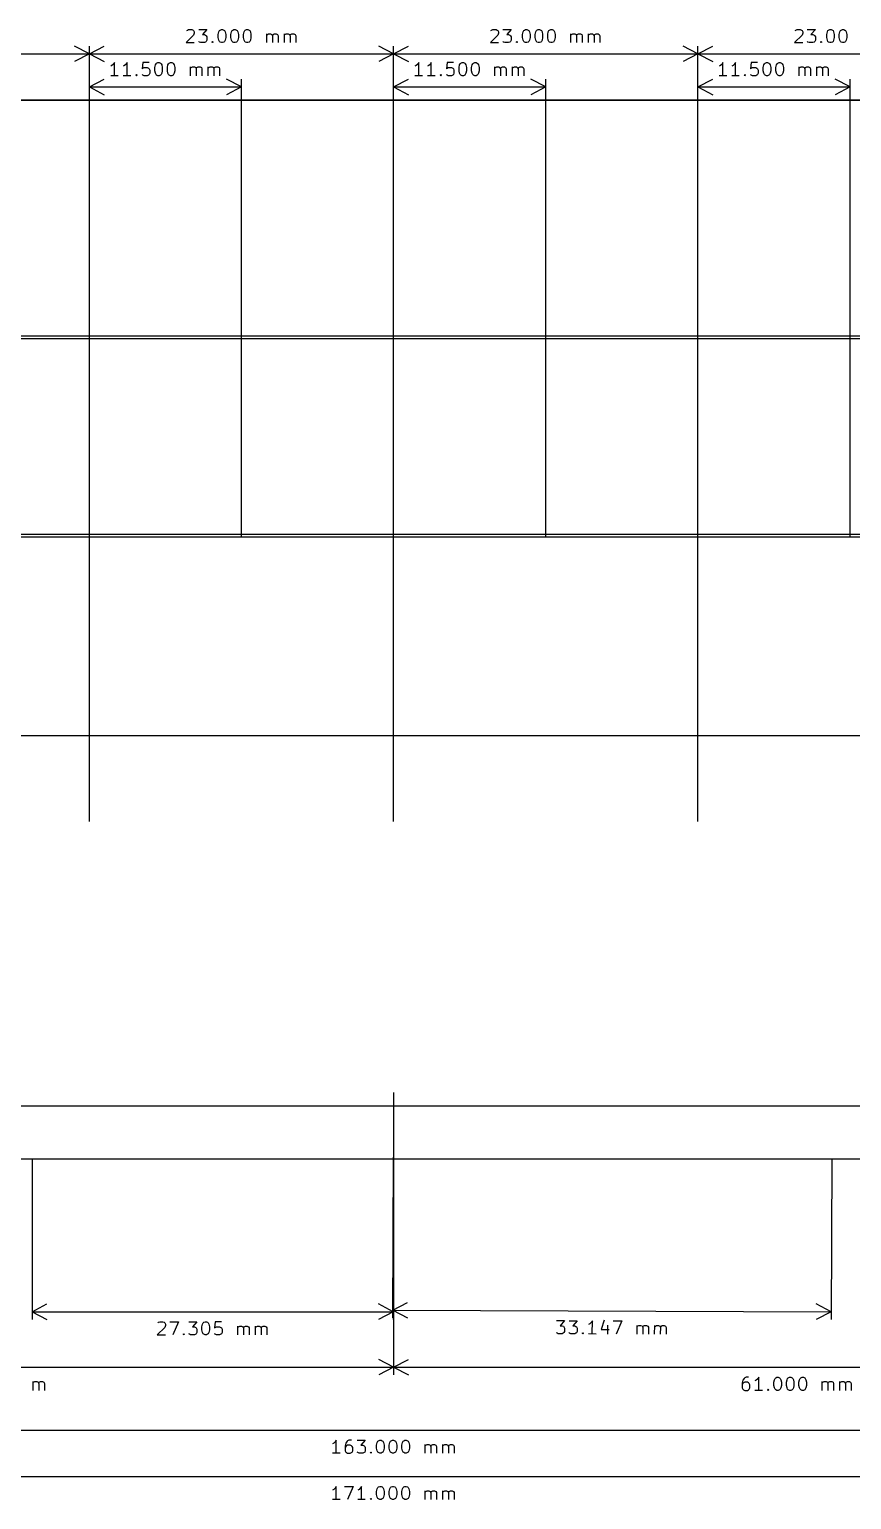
# Model space of a CAD drawing. Extents: x 41 to 238, y 54 to 165.
# Drawn here: x 118 to 180.1, y 54.3 to 165.4 of the extents above; entities that cross this region are included whole.
import ezdxf

# ---------------------------------------------------------------- set-up
doc = ezdxf.new("R2010")
doc.units = 0
doc.layers.get('0').update_dxf_attribs({"linetype": 'CONTINUOUS'})

msp = doc.modelspace()

# ---------------------------------------------------------------- linework, layer by layer
at = {"color": 7}
for points in [[(129.856673, 165.259852), (129.904905, 165.306706), (129.999989, 165.354937), (130.23839, 165.354937), (130.333474, 165.306706), (130.380328, 165.259852), (130.428559, 165.164768), (130.428559, 165.069683), (130.380328, 164.926367), (129.80982, 164.354481), (130.428559, 164.354481)], [(130.762044, 165.354937), (131.380783, 165.354937), (131.047298, 164.97322), (131.190614, 164.97322), (131.285699, 164.926367), (131.332552, 164.878136), (131.380783, 164.783051), (131.380783, 164.544651), (131.332552, 164.449566), (131.285699, 164.402713), (131.190614, 164.354481), (130.90536, 164.354481), (130.808898, 164.402713), (130.762044, 164.449566)], [(131.809353, 164.449566), (131.857585, 164.402713), (131.809353, 164.354481), (131.7625, 164.402713), (131.809353, 164.449566), (131.809353, 164.354481)], [(135.904883, 164.354481), (135.904883, 165.021452)], [(135.904883, 164.926367), (135.953114, 164.97322), (136.048199, 165.021452), (136.190137, 165.021452), (136.285221, 164.97322), (136.333453, 164.878136), (136.333453, 164.354481)], [(136.333453, 164.878136), (136.380306, 164.97322), (136.476769, 165.021452), (136.618707, 165.021452), (136.713791, 164.97322), (136.762023, 164.878136), (136.762023, 164.354481)], [(137.237446, 164.354481), (137.237446, 165.021452)], [(137.237446, 164.926367), (137.285677, 164.97322), (137.380762, 165.021452), (137.524078, 165.021452), (137.619162, 164.97322), (137.667394, 164.878136), (137.667394, 164.354481)], [(137.667394, 164.878136), (137.714247, 164.97322), (137.809332, 165.021452), (137.952648, 165.021452), (138.047732, 164.97322), (138.094586, 164.878136), (138.094586, 164.354481)], [(152.857509, 165.259852), (152.904362, 165.306706), (152.999447, 165.354937), (153.237847, 165.354937), (153.332932, 165.306706), (153.381163, 165.259852), (153.428016, 165.164768), (153.428016, 165.069683), (153.381163, 164.926367), (152.809277, 164.354481), (153.428016, 164.354481)], [(153.761502, 165.354937), (154.381619, 165.354937), (154.048134, 164.97322), (154.190072, 164.97322), (154.285156, 164.926367), (154.333388, 164.878136), (154.381619, 164.783051), (154.381619, 164.544651), (154.333388, 164.449566), (154.285156, 164.402713), (154.190072, 164.354481), (153.904818, 164.354481), (153.809733, 164.402713), (153.761502, 164.449566)], [(154.808811, 164.449566), (154.857042, 164.402713), (154.808811, 164.354481), (154.761957, 164.402713), (154.808811, 164.449566), (154.808811, 164.354481)], [(158.90434, 164.354481), (158.90434, 165.021452)], [(158.90434, 164.926367), (158.952572, 164.97322), (159.047656, 165.021452), (159.190972, 165.021452), (159.286057, 164.97322), (159.33291, 164.878136), (159.33291, 164.354481)], [(159.33291, 164.878136), (159.381141, 164.97322), (159.476226, 165.021452), (159.619542, 165.021452), (159.714627, 164.97322), (159.76148, 164.878136), (159.76148, 164.354481)], [(160.238281, 164.354481), (160.238281, 165.021452)], [(160.238281, 164.926367), (160.285135, 164.97322), (160.381597, 165.021452), (160.523535, 165.021452), (160.61862, 164.97322), (160.666851, 164.878136), (160.666851, 164.354481)], [(160.666851, 164.878136), (160.713704, 164.97322), (160.808789, 165.021452), (160.952105, 165.021452), (161.04719, 164.97322), (161.095421, 164.878136), (161.095421, 164.354481)], [(175.856966, 165.259852), (175.905197, 165.306706), (176.000282, 165.354937), (176.238683, 165.354937), (176.333767, 165.306706), (176.380621, 165.259852), (176.428852, 165.164768), (176.428852, 165.069683), (176.380621, 164.926367), (175.808735, 164.354481), (176.428852, 164.354481)], [(176.762337, 165.354937), (177.381076, 165.354937), (177.047591, 164.97322), (177.190907, 164.97322), (177.285992, 164.926367), (177.332845, 164.878136), (177.381076, 164.783051), (177.381076, 164.544651), (177.332845, 164.449566), (177.285992, 164.402713), (177.190907, 164.354481), (176.904275, 164.354481), (176.809191, 164.402713), (176.762337, 164.449566)], [(177.809646, 164.449566), (177.8565, 164.402713), (177.809646, 164.354481), (177.761415, 164.402713), (177.809646, 164.449566), (177.809646, 164.354481)], [(99.49987, 163.506988), (122.499327, 163.506988)], [(122.499327, 163.506988), (121.37347, 164.094032)], [(122.499327, 163.506988), (121.37347, 162.921322)], [(122.499327, 105.506738), (122.499327, 164.094032)], [(122.499327, 163.506988), (123.626563, 164.094032)], [(122.499327, 105.506738), (122.499327, 164.094032)], [(122.499327, 163.506988), (145.500163, 163.506988)], [(122.499327, 163.506988), (123.626563, 162.921322)], [(145.500163, 163.506988), (144.372928, 164.094032)], [(145.500163, 163.506988), (144.372928, 162.921322)], [(145.500163, 105.506738), (145.500163, 164.094032)], [(145.500163, 163.506988), (146.62602, 164.094032)], [(145.500163, 105.506738), (145.500163, 164.094032)], [(145.500163, 163.506988), (168.49962, 163.506988)], [(145.500163, 163.506988), (146.62602, 162.921322)], [(168.49962, 163.506988), (167.373763, 164.094032)], [(168.49962, 163.506988), (167.373763, 162.921322)], [(168.49962, 105.506738), (168.49962, 164.094032)], [(168.49962, 163.506988), (169.626855, 164.094032)], [(168.49962, 105.506738), (168.49962, 164.094032)], [(168.49962, 163.506988), (191.500456, 163.506988)], [(168.49962, 163.506988), (169.626855, 162.921322)], [(124.392752, 161.85472), (124.392752, 162.855176), (124.297667, 162.71186), (124.202582, 162.616775), (124.107498, 162.568544)], [(125.344976, 161.85472), (125.344976, 162.855176), (125.249891, 162.71186), (125.154807, 162.616775), (125.059722, 162.568544)], [(127.012402, 162.855176), (126.535601, 162.855176), (126.488748, 162.378375), (126.535601, 162.426606), (126.630686, 162.473459), (126.869086, 162.473459), (126.964171, 162.426606), (127.012402, 162.378375), (127.059256, 162.28329), (127.059256, 162.044889), (127.012402, 161.949805), (126.964171, 161.902951), (126.869086, 161.85472), (126.630686, 161.85472), (126.535601, 161.902951), (126.488748, 161.949805)], [(130.154329, 161.85472), (130.154329, 162.521691)], [(130.154329, 162.426606), (130.202561, 162.473459), (130.297645, 162.521691), (130.440961, 162.521691), (130.536046, 162.473459), (130.582899, 162.378375), (130.582899, 161.85472)], [(130.582899, 162.378375), (130.631131, 162.473459), (130.726215, 162.521691), (130.869531, 162.521691), (130.964616, 162.473459), (131.011469, 162.378375), (131.011469, 161.85472)], [(131.48827, 161.85472), (131.48827, 162.521691)], [(131.48827, 162.426606), (131.535124, 162.473459), (131.631586, 162.521691), (131.773524, 162.521691), (131.868609, 162.473459), (131.91684, 162.378375), (131.91684, 161.85472)], [(131.91684, 162.378375), (131.963694, 162.473459), (132.058778, 162.521691), (132.202094, 162.521691), (132.297179, 162.473459), (132.34541, 162.378375), (132.34541, 161.85472)], [(147.392209, 161.85472), (147.392209, 162.855176), (147.297125, 162.71186), (147.20204, 162.616775), (147.106955, 162.568544)], [(148.345812, 161.85472), (148.345812, 162.855176), (148.249349, 162.71186), (148.154264, 162.616775), (148.05918, 162.568544)], [(150.01186, 162.855176), (149.535059, 162.855176), (149.488205, 162.378375), (149.535059, 162.426606), (149.631521, 162.473459), (149.868544, 162.473459), (149.965007, 162.426606), (150.01186, 162.378375), (150.060091, 162.28329), (150.060091, 162.044889), (150.01186, 161.949805), (149.965007, 161.902951), (149.868544, 161.85472), (149.631521, 161.85472), (149.535059, 161.902951), (149.488205, 161.949805)], [(153.155165, 161.85472), (153.155165, 162.521691)], [(153.155165, 162.426606), (153.202018, 162.473459), (153.297103, 162.521691), (153.440419, 162.521691), (153.535503, 162.473459), (153.583735, 162.378375), (153.583735, 161.85472)], [(153.583735, 162.378375), (153.630588, 162.473459), (153.725673, 162.521691), (153.868989, 162.521691), (153.964073, 162.473459), (154.012305, 162.378375), (154.012305, 161.85472)], [(154.487728, 161.85472), (154.487728, 162.521691)], [(154.487728, 162.426606), (154.535959, 162.473459), (154.631044, 162.521691), (154.77436, 162.521691), (154.869444, 162.473459), (154.916298, 162.378375), (154.916298, 161.85472)], [(154.916298, 162.378375), (154.964529, 162.473459), (155.059614, 162.521691), (155.20293, 162.521691), (155.298014, 162.473459), (155.344868, 162.378375), (155.344868, 161.85472)], [(170.393045, 161.85472), (170.393045, 162.855176), (170.29796, 162.71186), (170.202875, 162.616775), (170.107791, 162.568544)], [(171.345269, 161.85472), (171.345269, 162.855176), (171.250184, 162.71186), (171.1551, 162.616775), (171.060015, 162.568544)], [(173.011317, 162.855176), (172.535894, 162.855176), (172.487663, 162.378375), (172.535894, 162.426606), (172.630979, 162.473459), (172.869379, 162.473459), (172.964464, 162.426606), (173.011317, 162.378375), (173.059549, 162.28329), (173.059549, 162.044889), (173.011317, 161.949805), (172.964464, 161.902951), (172.869379, 161.85472), (172.630979, 161.85472), (172.535894, 161.902951), (172.487663, 161.949805)], [(176.154622, 161.85472), (176.154622, 162.521691)], [(176.154622, 162.426606), (176.202854, 162.473459), (176.297938, 162.521691), (176.441254, 162.521691), (176.534961, 162.473459), (176.583192, 162.378375), (176.583192, 161.85472)], [(176.583192, 162.378375), (176.631424, 162.473459), (176.726508, 162.521691), (176.868446, 162.521691), (176.964909, 162.473459), (177.011762, 162.378375), (177.011762, 161.85472)], [(177.488563, 161.85472), (177.488563, 162.521691)], [(177.488563, 162.426606), (177.535417, 162.473459), (177.630501, 162.521691), (177.773817, 162.521691), (177.868902, 162.473459), (177.917133, 162.378375), (177.917133, 161.85472)], [(177.917133, 162.378375), (177.963987, 162.473459), (178.059071, 162.521691), (178.202387, 162.521691), (178.297472, 162.473459), (178.345703, 162.378375), (178.345703, 161.85472)], [(122.499327, 127.00689), (122.499327, 161.592893)], [(122.499327, 161.007227), (123.626563, 161.592893)], [(124.678006, 161.85472), (124.107498, 161.85472)], [(125.631608, 161.85472), (125.059722, 161.85472)], [(126.0588, 161.949805), (126.107031, 161.902951), (126.0588, 161.85472), (126.011947, 161.902951), (126.0588, 161.949805), (126.0588, 161.85472)], [(134.000434, 161.007227), (132.873199, 161.592893)], [(134.000434, 127.00689), (134.000434, 161.592893)], [(145.500163, 127.00689), (145.500163, 161.592893)], [(145.500163, 161.007227), (146.62602, 161.592893)], [(147.678841, 161.85472), (147.106955, 161.85472)], [(148.631066, 161.85472), (148.05918, 161.85472)], [(149.059635, 161.949805), (149.106489, 161.902951), (149.059635, 161.85472), (149.011404, 161.902951), (149.059635, 161.949805), (149.059635, 161.85472)], [(156.999891, 161.007227), (155.874034, 161.592893)], [(156.999891, 127.00689), (156.999891, 161.592893)], [(168.49962, 127.00689), (168.49962, 161.592893)], [(168.49962, 161.007227), (169.626855, 161.592893)], [(170.678299, 161.85472), (170.107791, 161.85472)], [(171.630523, 161.85472), (171.060015, 161.85472)], [(172.059093, 161.949805), (172.107324, 161.902951), (172.059093, 161.85472), (172.01224, 161.902951), (172.059093, 161.949805), (172.059093, 161.85472)], [(179.999349, 161.007227), (178.873492, 161.592893)], [(179.999349, 127.00689), (179.999349, 161.592893)], [(222.000575, 160.006771), (68.99975, 160.006771)], [(77.999718, 160.006771), (237.085959, 160.006771)], [(122.499327, 161.007227), (134.000434, 161.007227)], [(122.499327, 161.007227), (123.626563, 160.420182)], [(134.000434, 161.007227), (132.873199, 160.420182)], [(145.500163, 161.007227), (156.999891, 161.007227)], [(145.500163, 161.007227), (146.62602, 160.420182)], [(156.999891, 161.007227), (155.874034, 160.420182)], [(168.49962, 161.007227), (179.999349, 161.007227)], [(168.49962, 161.007227), (169.626855, 160.420182)], [(179.999349, 161.007227), (178.873492, 160.420182)], [(64.700271, 142.206651), (235.786469, 142.206651)], [(77.999718, 142.006836), (237.085959, 142.006836)], [(64.700271, 127.206706), (235.786469, 127.206706)], [(76.500412, 127.00689), (237.085959, 127.00689)], [(74.999729, 112.006944), (237.085959, 112.006944)], [(76.500412, 112.006944), (237.085959, 112.006944)], [(145.500163, 85.007042), (145.500163, 63.672255)], [(145.500163, 85.007042), (145.500163, 63.672255)], [(74.999729, 84.006586), (237.085959, 84.006586)], [(59.999783, 80.00752), (231.000543, 80.00752)], [(118.165397, 80.00752), (118.165397, 67.864247)], [(145.471224, 80.134299), (145.424371, 67.992405)], [(145.471224, 80.00752), (145.471224, 67.864247)], [(178.618555, 80.00752), (178.571701, 67.865625)], [(118.165397, 68.449913), (119.292632, 69.036957)], [(145.471224, 68.449913), (144.343989, 69.036957)], [(145.427127, 68.579449), (146.55574, 69.160981)], [(178.573079, 68.452669), (177.449978, 69.04247)], [(118.165397, 68.449913), (145.471224, 68.449913)], [(118.165397, 68.449913), (119.292632, 67.864247)], [(145.471224, 68.449913), (144.343989, 67.864247)], [(145.427127, 68.579449), (178.573079, 68.452669)], [(145.427127, 68.579449), (146.550228, 67.98827)], [(157.807422, 67.778809), (158.426161, 67.777431), (158.091298, 67.397092), (158.234614, 67.397092), (158.329698, 67.348861), (158.376552, 67.300629), (158.423405, 67.205545), (158.423405, 66.967144), (158.375174, 66.872059), (158.326942, 66.825206), (158.231858, 66.778353), (157.945226, 66.778353), (157.851519, 66.826584), (157.803288, 66.874816)], [(158.759646, 67.776053), (159.378385, 67.773296), (159.043522, 67.394336), (159.186838, 67.392958), (159.281923, 67.344727), (159.328776, 67.297873), (159.375629, 67.201411), (159.375629, 66.964388), (159.327398, 66.869303), (159.279167, 66.821072), (159.184082, 66.774219), (158.898828, 66.775597), (158.803743, 66.823828), (158.755512, 66.870681)], [(161.42615, 67.81326), (161.184993, 67.099436), (161.803733, 67.098058)], [(178.573079, 68.452669), (177.444466, 67.869759)], [(127.675239, 67.60242), (127.72347, 67.650651), (127.818555, 67.697504), (128.056955, 67.697504), (128.15204, 67.650651), (128.198893, 67.60242), (128.247125, 67.507335), (128.247125, 67.41225), (128.198893, 67.268934), (127.628385, 66.698427), (128.247125, 66.698427)], [(128.58061, 67.697504), (129.24758, 67.697504), (128.81901, 66.698427)], [(129.627919, 66.793511), (129.67615, 66.74528), (129.627919, 66.698427), (129.581066, 66.74528), (129.627919, 66.793511), (129.627919, 66.698427)], [(130.008257, 67.697504), (130.628375, 67.697504), (130.294889, 67.317166), (130.438205, 67.317166), (130.53329, 67.268934), (130.580143, 67.222081), (130.628375, 67.126997), (130.628375, 66.888596), (130.580143, 66.793511), (130.53329, 66.74528), (130.438205, 66.698427), (130.151573, 66.698427), (130.056489, 66.74528), (130.008257, 66.793511)], [(132.484592, 67.697504), (132.009169, 67.697504), (131.960938, 67.222081), (132.009169, 67.268934), (132.104253, 67.317166), (132.342654, 67.317166), (132.437739, 67.268934), (132.484592, 67.222081), (132.532823, 67.126997), (132.532823, 66.888596), (132.484592, 66.793511), (132.437739, 66.74528), (132.342654, 66.698427), (132.104253, 66.698427), (132.009169, 66.74528), (131.960938, 66.793511)], [(133.723448, 66.698427), (133.723448, 67.364019)], [(133.723448, 67.268934), (133.770302, 67.317166), (133.866764, 67.364019), (134.008702, 67.364019), (134.103787, 67.317166), (134.152018, 67.222081), (134.152018, 66.698427)], [(134.152018, 67.222081), (134.198872, 67.317166), (134.293956, 67.364019), (134.437272, 67.364019), (134.532357, 67.317166), (134.580588, 67.222081), (134.580588, 66.698427)], [(135.056011, 66.698427), (135.056011, 67.364019)], [(135.056011, 67.268934), (135.104243, 67.317166), (135.199327, 67.364019), (135.342643, 67.364019), (135.437728, 67.317166), (135.484581, 67.222081), (135.484581, 66.698427)], [(135.484581, 67.222081), (135.532813, 67.317166), (135.627897, 67.364019), (135.771213, 67.364019), (135.866298, 67.317166), (135.913151, 67.222081), (135.913151, 66.698427)], [(159.802821, 66.866547), (159.851053, 66.819694), (159.802821, 66.771463), (159.755968, 66.819694), (159.802821, 66.866547), (159.802821, 66.771463)], [(160.803277, 66.767329), (160.231391, 66.770085)], [(160.516645, 66.768707), (160.520779, 67.769162), (160.425694, 67.625846), (160.329232, 67.53214), (160.234147, 67.483908)], [(161.663173, 67.431543), (161.660417, 66.764572)], [(162.093121, 67.76365), (162.758713, 67.760894), (162.327387, 66.761816)], [(163.898351, 66.756304), (163.901107, 67.423275)], [(163.899729, 67.32819), (163.94796, 67.375043), (164.043045, 67.421897), (164.186361, 67.421897), (164.281445, 67.373665), (164.328299, 67.278581), (164.326921, 66.754926)], [(164.328299, 67.278581), (164.37653, 67.373665), (164.472993, 67.420519), (164.614931, 67.420519), (164.710015, 67.372287), (164.756868, 67.277203), (164.75549, 66.753548)], [(165.230914, 66.750792), (165.23367, 67.417763)], [(165.23367, 67.322678), (165.281901, 67.369531), (165.376986, 67.417763), (165.520302, 67.416385), (165.615386, 67.368153), (165.66224, 67.273069), (165.659484, 66.749414)], [(165.66224, 67.273069), (165.710471, 67.368153), (165.805556, 67.415007), (165.948872, 67.415007), (166.043956, 67.366775), (166.090809, 67.271691), (166.089431, 66.748036)], [(145.500163, 64.259299), (144.372928, 64.846343)], [(145.500163, 64.259299), (146.62602, 64.846343)], [(84.499924, 64.259299), (145.500163, 64.259299)], [(145.500163, 64.259299), (144.372928, 63.672255)], [(145.500163, 64.259299), (206.500401, 64.259299)], [(145.500163, 64.259299), (146.62602, 63.672255)], [(172.333322, 63.50689), (172.143153, 63.50689), (172.048069, 63.458659), (171.999837, 63.411806), (171.904753, 63.26849), (171.856521, 63.07832), (171.856521, 62.697982), (171.904753, 62.601519), (171.952984, 62.554666), (172.048069, 62.506434), (172.238238, 62.506434), (172.333322, 62.554666), (172.381554, 62.601519), (172.428407, 62.697982), (172.428407, 62.935004), (172.381554, 63.030089), (172.333322, 63.07832), (172.238238, 63.125174), (172.048069, 63.125174), (171.952984, 63.07832), (171.904753, 63.030089), (171.856521, 62.935004)], [(173.095378, 62.506434), (173.095378, 63.50689), (173.000293, 63.363574), (172.905208, 63.26849), (172.808746, 63.221636)], [(118.238433, 62.506434), (118.238433, 63.173405)], [(118.238433, 63.07832), (118.285286, 63.125174), (118.380371, 63.173405), (118.523687, 63.173405), (118.618772, 63.125174), (118.667003, 63.030089), (118.667003, 62.506434)], [(118.667003, 63.030089), (118.713856, 63.125174), (118.808941, 63.173405), (118.952257, 63.173405), (119.047342, 63.125174), (119.095573, 63.030089), (119.095573, 62.506434)], [(173.380632, 62.506434), (172.808746, 62.506434)], [(173.809201, 62.601519), (173.857433, 62.554666), (173.809201, 62.506434), (173.762348, 62.554666), (173.809201, 62.601519), (173.809201, 62.506434)], [(177.904731, 62.506434), (177.904731, 63.173405)], [(177.904731, 63.07832), (177.952962, 63.125174), (178.048047, 63.173405), (178.189985, 63.173405), (178.285069, 63.125174), (178.333301, 63.030089), (178.333301, 62.506434)], [(178.333301, 63.030089), (178.381532, 63.125174), (178.476617, 63.173405), (178.618555, 63.173405), (178.715017, 63.125174), (178.761871, 63.030089), (178.761871, 62.506434)], [(179.238672, 62.506434), (179.238672, 63.173405)], [(179.238672, 63.07832), (179.285525, 63.125174), (179.38061, 63.173405), (179.523926, 63.173405), (179.61901, 63.125174), (179.667242, 63.030089), (179.667242, 62.506434)], [(179.667242, 63.030089), (179.714095, 63.125174), (179.80918, 63.173405), (179.952496, 63.173405), (180.04758, 63.125174), (180.095812, 63.030089), (180.095812, 62.506434)], [(64.000228, 59.506445), (227.000098, 59.506445)], [(141.166233, 57.754959), (141.166233, 58.755414), (141.071148, 58.612099), (140.976063, 58.517014), (140.880979, 58.468783)], [(142.310004, 58.755414), (142.118457, 58.755414), (142.023372, 58.707183), (141.976519, 58.658952), (141.881434, 58.517014), (141.833203, 58.326845), (141.833203, 57.945128), (141.881434, 57.850043), (141.928288, 57.80319), (142.023372, 57.754959), (142.21492, 57.754959), (142.310004, 57.80319), (142.356858, 57.850043), (142.405089, 57.945128), (142.405089, 58.183529), (142.356858, 58.278613), (142.310004, 58.326845), (142.21492, 58.373698), (142.023372, 58.373698), (141.928288, 58.326845), (141.881434, 58.278613), (141.833203, 58.183529)], [(142.738574, 58.755414), (143.357313, 58.755414), (143.023828, 58.373698), (143.167144, 58.373698), (143.262229, 58.326845), (143.309082, 58.278613), (143.357313, 58.183529), (143.357313, 57.945128), (143.309082, 57.850043), (143.262229, 57.80319), (143.167144, 57.754959), (142.880512, 57.754959), (142.785428, 57.80319), (142.738574, 57.850043)], [(143.785883, 57.850043), (143.832737, 57.80319), (143.785883, 57.754959), (143.737652, 57.80319), (143.785883, 57.850043), (143.785883, 57.754959)], [(147.881413, 57.754959), (147.881413, 58.421929)], [(147.881413, 58.326845), (147.928266, 58.373698), (148.023351, 58.421929), (148.166667, 58.421929), (148.261751, 58.373698), (148.309983, 58.278613), (148.309983, 57.754959)], [(148.309983, 58.278613), (148.356836, 58.373698), (148.451921, 58.421929), (148.595237, 58.421929), (148.690321, 58.373698), (148.738553, 58.278613), (148.738553, 57.754959)], [(149.213976, 57.754959), (149.213976, 58.421929)], [(149.213976, 58.326845), (149.262207, 58.373698), (149.357292, 58.421929), (149.500608, 58.421929), (149.595692, 58.373698), (149.642546, 58.278613), (149.642546, 57.754959)], [(149.642546, 58.278613), (149.690777, 58.373698), (149.785862, 58.421929), (149.929178, 58.421929), (150.024262, 58.373698), (150.071115, 58.278613), (150.071115, 57.754959)], [(141.452865, 57.754959), (140.880979, 57.754959)], [(59.999783, 56.007606), (231.000543, 56.007606)], [(141.166233, 54.254742), (141.166233, 55.255197), (141.071148, 55.111882), (140.976063, 55.016797), (140.880979, 54.968566)], [(141.784972, 55.255197), (142.451942, 55.255197), (142.023372, 54.254742)], [(143.070681, 54.254742), (143.070681, 55.255197), (142.975597, 55.111882), (142.880512, 55.016797), (142.785428, 54.968566)], [(147.881413, 54.254742), (147.881413, 54.921712)], [(147.881413, 54.826628), (147.928266, 54.873481), (148.023351, 54.921712), (148.166667, 54.921712), (148.261751, 54.873481), (148.309983, 54.778396), (148.309983, 54.254742)], [(148.309983, 54.778396), (148.356836, 54.873481), (148.451921, 54.921712), (148.595237, 54.921712), (148.690321, 54.873481), (148.738553, 54.778396), (148.738553, 54.254742)], [(149.213976, 54.254742), (149.213976, 54.921712)], [(149.213976, 54.826628), (149.262207, 54.873481), (149.357292, 54.921712), (149.500608, 54.921712), (149.595692, 54.873481), (149.642546, 54.778396), (149.642546, 54.254742)], [(149.642546, 54.778396), (149.690777, 54.873481), (149.785862, 54.921712), (149.929178, 54.921712), (150.024262, 54.873481), (150.071115, 54.778396), (150.071115, 54.254742)], [(141.452865, 54.254742), (140.880979, 54.254742)], [(143.357313, 54.254742), (142.785428, 54.254742)], [(143.785883, 54.349826), (143.832737, 54.302973), (143.785883, 54.254742), (143.737652, 54.302973), (143.785883, 54.349826), (143.785883, 54.254742)]]:
    msp.add_lwpolyline(points, dxfattribs=at)
for points in [[(132.476324, 165.354937), (132.571408, 165.354937), (132.666493, 165.306706), (132.714724, 165.259852), (132.761578, 165.164768), (132.809809, 164.97322), (132.809809, 164.736198), (132.761578, 164.544651), (132.714724, 164.449566), (132.666493, 164.402713), (132.571408, 164.354481), (132.476324, 164.354481), (132.381239, 164.402713), (132.333008, 164.449566), (132.286155, 164.544651), (132.237923, 164.736198), (132.237923, 164.97322), (132.286155, 165.164768), (132.333008, 165.259852), (132.381239, 165.306706)], [(133.428548, 165.354937), (133.523633, 165.354937), (133.618717, 165.306706), (133.666949, 165.259852), (133.713802, 165.164768), (133.762033, 164.97322), (133.762033, 164.736198), (133.713802, 164.544651), (133.666949, 164.449566), (133.618717, 164.402713), (133.523633, 164.354481), (133.428548, 164.354481), (133.333464, 164.402713), (133.285232, 164.449566), (133.238379, 164.544651), (133.190148, 164.736198), (133.190148, 164.97322), (133.238379, 165.164768), (133.285232, 165.259852), (133.333464, 165.306706)], [(134.380773, 165.354937), (134.475857, 165.354937), (134.570942, 165.306706), (134.619173, 165.259852), (134.667405, 165.164768), (134.714258, 164.97322), (134.714258, 164.736198), (134.667405, 164.544651), (134.619173, 164.449566), (134.570942, 164.402713), (134.475857, 164.354481), (134.380773, 164.354481), (134.285688, 164.402713), (134.237457, 164.449566), (134.190603, 164.544651), (134.142372, 164.736198), (134.142372, 164.97322), (134.190603, 165.164768), (134.237457, 165.259852), (134.285688, 165.306706)], [(155.475781, 165.354937), (155.570866, 165.354937), (155.667329, 165.306706), (155.714182, 165.259852), (155.762413, 165.164768), (155.809266, 164.97322), (155.809266, 164.736198), (155.762413, 164.544651), (155.714182, 164.449566), (155.667329, 164.402713), (155.570866, 164.354481), (155.475781, 164.354481), (155.380697, 164.402713), (155.333843, 164.449566), (155.285612, 164.544651), (155.238759, 164.736198), (155.238759, 164.97322), (155.285612, 165.164768), (155.333843, 165.259852), (155.380697, 165.306706)], [(156.428006, 165.354937), (156.52309, 165.354937), (156.619553, 165.306706), (156.666406, 165.259852), (156.714638, 165.164768), (156.761491, 164.97322), (156.761491, 164.736198), (156.714638, 164.544651), (156.666406, 164.449566), (156.619553, 164.402713), (156.52309, 164.354481), (156.428006, 164.354481), (156.332921, 164.402713), (156.286068, 164.449566), (156.237836, 164.544651), (156.190983, 164.736198), (156.190983, 164.97322), (156.237836, 165.164768), (156.286068, 165.259852), (156.332921, 165.306706)], [(157.381608, 165.354937), (157.476693, 165.354937), (157.571777, 165.306706), (157.618631, 165.259852), (157.666862, 165.164768), (157.713715, 164.97322), (157.713715, 164.736198), (157.666862, 164.544651), (157.618631, 164.449566), (157.571777, 164.402713), (157.476693, 164.354481), (157.381608, 164.354481), (157.285145, 164.402713), (157.238292, 164.449566), (157.190061, 164.544651), (157.143207, 164.736198), (157.143207, 164.97322), (157.190061, 165.164768), (157.238292, 165.259852), (157.285145, 165.306706)], [(178.476617, 165.354937), (178.571701, 165.354937), (178.666786, 165.306706), (178.715017, 165.259852), (178.761871, 165.164768), (178.808724, 164.97322), (178.808724, 164.736198), (178.761871, 164.544651), (178.715017, 164.449566), (178.666786, 164.402713), (178.571701, 164.354481), (178.476617, 164.354481), (178.381532, 164.402713), (178.333301, 164.449566), (178.285069, 164.544651), (178.238216, 164.736198), (178.238216, 164.97322), (178.285069, 165.164768), (178.333301, 165.259852), (178.381532, 165.306706)], [(179.428841, 165.354937), (179.523926, 165.354937), (179.61901, 165.306706), (179.667242, 165.259852), (179.714095, 165.164768), (179.762326, 164.97322), (179.762326, 164.736198), (179.714095, 164.544651), (179.667242, 164.449566), (179.61901, 164.402713), (179.523926, 164.354481), (179.428841, 164.354481), (179.333757, 164.402713), (179.285525, 164.449566), (179.238672, 164.544651), (179.190441, 164.736198), (179.190441, 164.97322), (179.238672, 165.164768), (179.285525, 165.259852), (179.333757, 165.306706)], [(127.679373, 162.855176), (127.773079, 162.855176), (127.869542, 162.806944), (127.916395, 162.760091), (127.964627, 162.665007), (128.01148, 162.473459), (128.01148, 162.236437), (127.964627, 162.044889), (127.916395, 161.949805), (127.869542, 161.902951), (127.773079, 161.85472), (127.679373, 161.85472), (127.58291, 161.902951), (127.536057, 161.949805), (127.487826, 162.044889), (127.440972, 162.236437), (127.440972, 162.473459), (127.487826, 162.665007), (127.536057, 162.760091), (127.58291, 162.806944)], [(128.631597, 162.855176), (128.726682, 162.855176), (128.821766, 162.806944), (128.86862, 162.760091), (128.916851, 162.665007), (128.963704, 162.473459), (128.963704, 162.236437), (128.916851, 162.044889), (128.86862, 161.949805), (128.821766, 161.902951), (128.726682, 161.85472), (128.631597, 161.85472), (128.535135, 161.902951), (128.488281, 161.949805), (128.44005, 162.044889), (128.393197, 162.236437), (128.393197, 162.473459), (128.44005, 162.665007), (128.488281, 162.760091), (128.535135, 162.806944)], [(150.67883, 162.855176), (150.773915, 162.855176), (150.869, 162.806944), (150.917231, 162.760091), (150.964084, 162.665007), (151.012316, 162.473459), (151.012316, 162.236437), (150.964084, 162.044889), (150.917231, 161.949805), (150.869, 161.902951), (150.773915, 161.85472), (150.67883, 161.85472), (150.583746, 161.902951), (150.535514, 161.949805), (150.488661, 162.044889), (150.44043, 162.236437), (150.44043, 162.473459), (150.488661, 162.665007), (150.535514, 162.760091), (150.583746, 162.806944)], [(151.631055, 162.855176), (151.726139, 162.855176), (151.821224, 162.806944), (151.869455, 162.760091), (151.916309, 162.665007), (151.96454, 162.473459), (151.96454, 162.236437), (151.916309, 162.044889), (151.869455, 161.949805), (151.821224, 161.902951), (151.726139, 161.85472), (151.631055, 161.85472), (151.53597, 161.902951), (151.487739, 161.949805), (151.440885, 162.044889), (151.392654, 162.236437), (151.392654, 162.473459), (151.440885, 162.665007), (151.487739, 162.760091), (151.53597, 162.806944)], [(173.678288, 162.855176), (173.773372, 162.855176), (173.868457, 162.806944), (173.916688, 162.760091), (173.96492, 162.665007), (174.011773, 162.473459), (174.011773, 162.236437), (173.96492, 162.044889), (173.916688, 161.949805), (173.868457, 161.902951), (173.773372, 161.85472), (173.678288, 161.85472), (173.583203, 161.902951), (173.534972, 161.949805), (173.488118, 162.044889), (173.441265, 162.236437), (173.441265, 162.473459), (173.488118, 162.665007), (173.534972, 162.760091), (173.583203, 162.806944)], [(174.630512, 162.855176), (174.725597, 162.855176), (174.820681, 162.806944), (174.868913, 162.760091), (174.917144, 162.665007), (174.963997, 162.473459), (174.963997, 162.236437), (174.917144, 162.044889), (174.868913, 161.949805), (174.820681, 161.902951), (174.725597, 161.85472), (174.630512, 161.85472), (174.535428, 161.902951), (174.488574, 161.949805), (174.440343, 162.044889), (174.39349, 162.236437), (174.39349, 162.473459), (174.440343, 162.665007), (174.488574, 162.760091), (174.535428, 162.806944)], [(131.247114, 67.697504), (131.342198, 67.697504), (131.437283, 67.650651), (131.485514, 67.60242), (131.532368, 67.507335), (131.580599, 67.317166), (131.580599, 67.078765), (131.532368, 66.888596), (131.485514, 66.793511), (131.437283, 66.74528), (131.342198, 66.698427), (131.247114, 66.698427), (131.152029, 66.74528), (131.103798, 66.793511), (131.056944, 66.888596), (131.008713, 67.078765), (131.008713, 67.317166), (131.056944, 67.507335), (131.103798, 67.60242), (131.152029, 67.650651)], [(174.476172, 63.50689), (174.571257, 63.50689), (174.666341, 63.458659), (174.714572, 63.411806), (174.761426, 63.316721), (174.809657, 63.125174), (174.809657, 62.888151), (174.761426, 62.697982), (174.714572, 62.601519), (174.666341, 62.554666), (174.571257, 62.506434), (174.476172, 62.506434), (174.381087, 62.554666), (174.332856, 62.601519), (174.286003, 62.697982), (174.237771, 62.888151), (174.237771, 63.125174), (174.286003, 63.316721), (174.332856, 63.411806), (174.381087, 63.458659)], [(175.428396, 63.50689), (175.523481, 63.50689), (175.618566, 63.458659), (175.666797, 63.411806), (175.715028, 63.316721), (175.761882, 63.125174), (175.761882, 62.888151), (175.715028, 62.697982), (175.666797, 62.601519), (175.618566, 62.554666), (175.523481, 62.506434), (175.428396, 62.506434), (175.333312, 62.554666), (175.28508, 62.601519), (175.238227, 62.697982), (175.189996, 62.888151), (175.189996, 63.125174), (175.238227, 63.316721), (175.28508, 63.411806), (175.333312, 63.458659)], [(176.380621, 63.50689), (176.475705, 63.50689), (176.57079, 63.458659), (176.619021, 63.411806), (176.667253, 63.316721), (176.714106, 63.125174), (176.714106, 62.888151), (176.667253, 62.697982), (176.619021, 62.601519), (176.57079, 62.554666), (176.475705, 62.506434), (176.380621, 62.506434), (176.285536, 62.554666), (176.238683, 62.601519), (176.190451, 62.697982), (176.14222, 62.888151), (176.14222, 63.125174), (176.190451, 63.316721), (176.238683, 63.411806), (176.285536, 63.458659)], [(144.452854, 58.755414), (144.547938, 58.755414), (144.643023, 58.707183), (144.691254, 58.658952), (144.738108, 58.563867), (144.784961, 58.373698), (144.784961, 58.135297), (144.738108, 57.945128), (144.691254, 57.850043), (144.643023, 57.80319), (144.547938, 57.754959), (144.452854, 57.754959), (144.357769, 57.80319), (144.309538, 57.850043), (144.261306, 57.945128), (144.214453, 58.135297), (144.214453, 58.373698), (144.261306, 58.563867), (144.309538, 58.658952), (144.357769, 58.707183)], [(145.405078, 58.755414), (145.500163, 58.755414), (145.595247, 58.707183), (145.643479, 58.658952), (145.690332, 58.563867), (145.738563, 58.373698), (145.738563, 58.135297), (145.690332, 57.945128), (145.643479, 57.850043), (145.595247, 57.80319), (145.500163, 57.754959), (145.405078, 57.754959), (145.309993, 57.80319), (145.261762, 57.850043), (145.214909, 57.945128), (145.166678, 58.135297), (145.166678, 58.373698), (145.214909, 58.563867), (145.261762, 58.658952), (145.309993, 58.707183)], [(146.357303, 58.755414), (146.452387, 58.755414), (146.547472, 58.707183), (146.595703, 58.658952), (146.642556, 58.563867), (146.690788, 58.373698), (146.690788, 58.135297), (146.642556, 57.945128), (146.595703, 57.850043), (146.547472, 57.80319), (146.452387, 57.754959), (146.357303, 57.754959), (146.262218, 57.80319), (146.213987, 57.850043), (146.167133, 57.945128), (146.118902, 58.135297), (146.118902, 58.373698), (146.167133, 58.563867), (146.213987, 58.658952), (146.262218, 58.707183)], [(144.452854, 55.255197), (144.547938, 55.255197), (144.643023, 55.206966), (144.691254, 55.160113), (144.738108, 55.065028), (144.784961, 54.873481), (144.784961, 54.63508), (144.738108, 54.444911), (144.691254, 54.349826), (144.643023, 54.302973), (144.547938, 54.254742), (144.452854, 54.254742), (144.357769, 54.302973), (144.309538, 54.349826), (144.261306, 54.444911), (144.214453, 54.63508), (144.214453, 54.873481), (144.261306, 55.065028), (144.309538, 55.160113), (144.357769, 55.206966)], [(145.405078, 55.255197), (145.500163, 55.255197), (145.595247, 55.206966), (145.643479, 55.160113), (145.690332, 55.065028), (145.738563, 54.873481), (145.738563, 54.63508), (145.690332, 54.444911), (145.643479, 54.349826), (145.595247, 54.302973), (145.500163, 54.254742), (145.405078, 54.254742), (145.309993, 54.302973), (145.261762, 54.349826), (145.214909, 54.444911), (145.166678, 54.63508), (145.166678, 54.873481), (145.214909, 55.065028), (145.261762, 55.160113), (145.309993, 55.206966)], [(146.357303, 55.255197), (146.452387, 55.255197), (146.547472, 55.206966), (146.595703, 55.160113), (146.642556, 55.065028), (146.690788, 54.873481), (146.690788, 54.63508), (146.642556, 54.444911), (146.595703, 54.349826), (146.547472, 54.302973), (146.452387, 54.254742), (146.357303, 54.254742), (146.262218, 54.302973), (146.213987, 54.349826), (146.167133, 54.444911), (146.118902, 54.63508), (146.118902, 54.873481), (146.167133, 55.065028), (146.213987, 55.160113), (146.262218, 55.206966)]]:
    msp.add_lwpolyline(points, close=True, dxfattribs=at)

doc.saveas('drawing.dxf')
